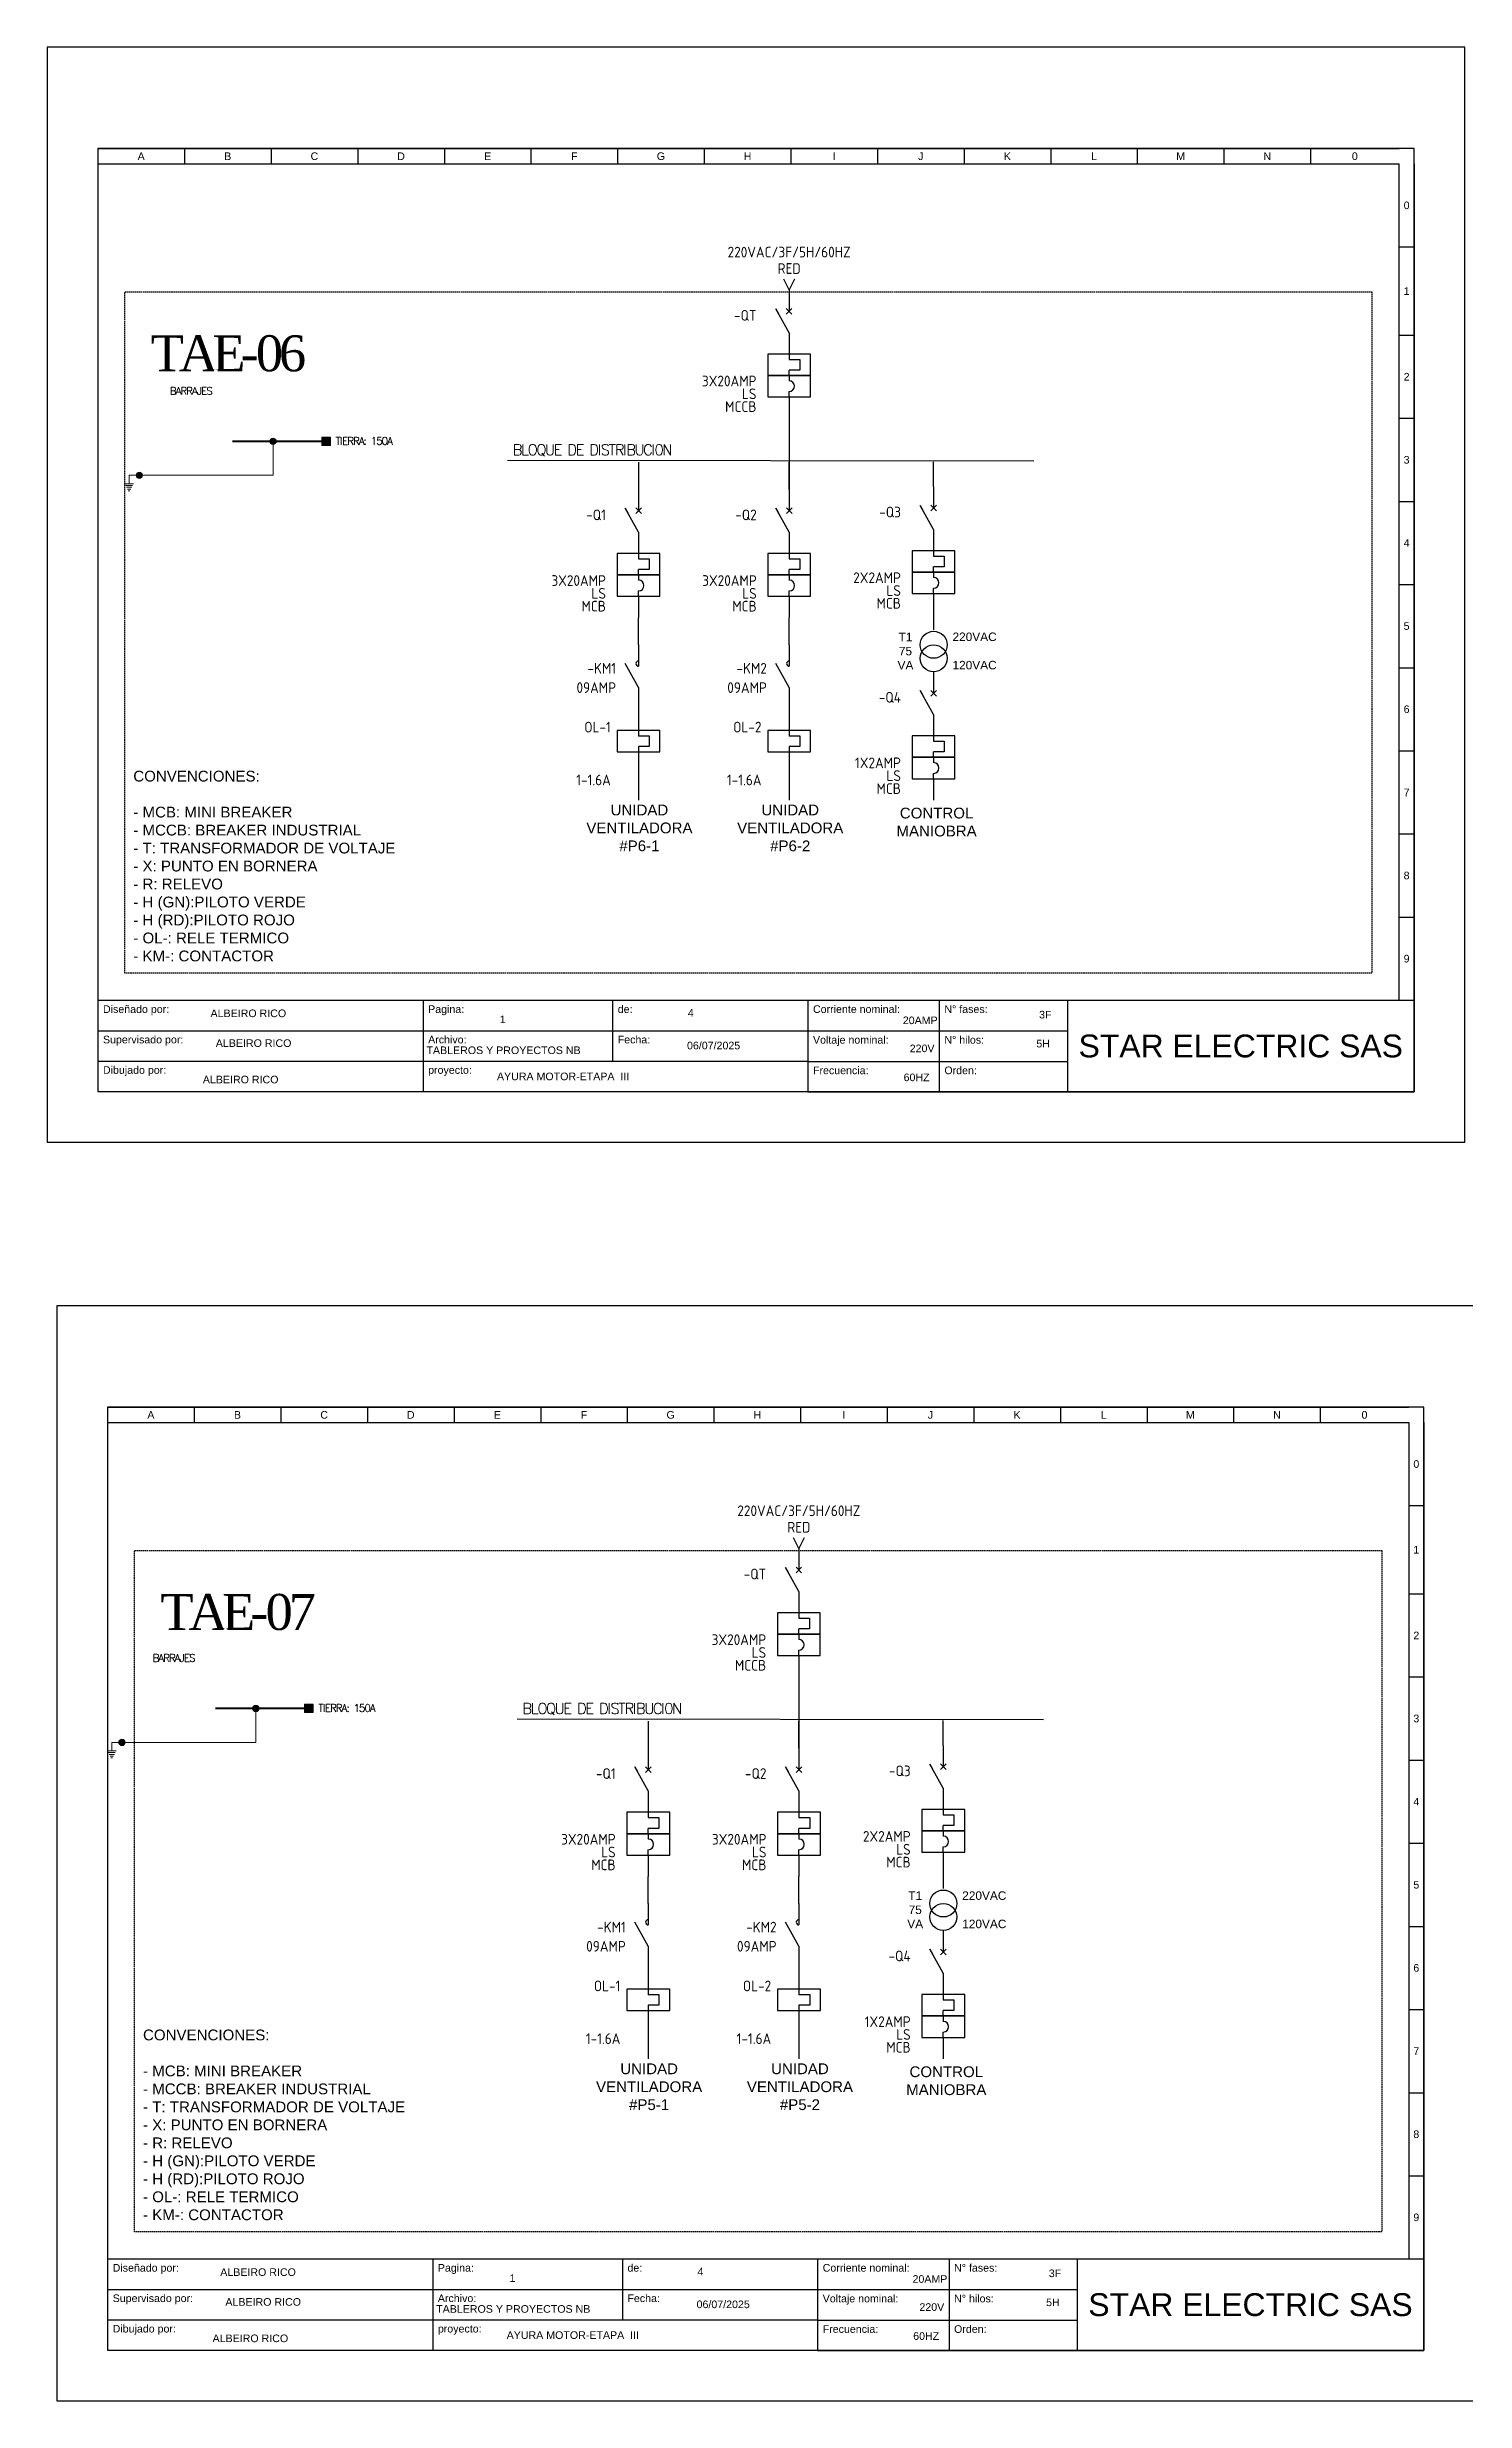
# Model space of a CAD drawing. Header units: millimetres. Extents: x 691 to 18605, y 670 to 10026.
# Drawn here: x 720 to 1771, y 3503 to 5248 of the extents above; entities that cross this region are included whole.
import ezdxf
from ezdxf.enums import TextEntityAlignment as Align

# ---------------------------------------------------------------- set-up
doc = ezdxf.new("R2010")
doc.units = ezdxf.units.MM
doc.linetypes.add('DASHEDX2', pattern=[1.5, 1, -0.5])
for name, color, linetype in [('CO_BARRAJE', 255, 'Continuous'), ('CO_DIAGRAMA_UNIFILAR', 3, 'Continuous'), ('CO_TEXTO', 7, 'Continuous'), ('CO_TEXTO_1', 7, 'Continuous'), ('DESC', 150, 'Continuous'), ('SYMS', 7, 'Continuous'), ('TAGS', 150, 'Continuous'), ('XREFCHILD', 134, 'Continuous'), ('YEL_14_THHN', 2, 'Continuous')]:
    doc.layers.add(name, color=color, linetype=linetype)
doc.styles.add('ROMANS', font='romans')
doc.styles.get("Standard").update_dxf_attribs({"font": 'arial.ttf'})
doc.styles.add('WD_IEC', font='ISOCP2.shx', dxfattribs={"width": 0.9, "height": 4})
doc.linetypes.add('TI_TIERRA', pattern='A,0.5,-0.2,["T",Standard,S=0.1,R=0,X=-0.1,Y=-0.05],-0.25', length=0.95)

# ---------------------------------------------------------------- blocks, each defined once
blk = doc.blocks.new('VCB11Q9')
for p, q in [((0, 7.5), (0, 2.5)), ((0, -2.5), (-3.12, 3.12)), ((-3.12, 3.12), (-2.52, 2.03)), ((-0.66, 1.84), (0.66, 3.16)), ((-0.66, 3.16), (0.66, 1.84)), ((0, -2.5), (0, -7.5)), ((0, -7.5), (0, -8.75)), ((0, -8.75), (2.5, -8.75)), ((2.5, -8.75), (2.5, -11.25)), ((0, -12.5), (0, -11.25)), ((2.5, -11.25), (0, -11.25)), ((0, -12.5), (0, -13.75)), ((0, -17.5), (0, -16.25)), ((0, -17.5), (0, -22.5))]:
    blk.add_line(p, q)
for points in [[(-5, -7.5), (-5, -12.5), (5, -12.5), (5, -7.5)], [(-5, -12.5), (-5, -17.5), (5, -17.5), (5, -12.5)]]:
    blk.add_lwpolyline(points, close=True)
blk.add_arc((0, -15), 1.25, 270, 90)
at = {"style": 'WD_IEC'}
for tag, p in [('INST', (-7.62, 6.3)), ('LOC', (-7.62, 3.3)), ('TAG1', (-7.62, 0.3)), ('RATING1', (-7.62, -2.7)), ('DESC2', (-7.62, -18.05)), ('DESC1', (-7.62, -15.05)), ('DESC3', (-7.62, -21.05))]:
    blk.add_attdef(tag, text='', height=2.5, dxfattribs=at).set_placement(p, align=Align.RIGHT)
blk.add_attdef('TERM01', text='', height=2, rotation=90, dxfattribs=at).set_placement((-1, 7.5), align=Align.RIGHT)
at = {"style": 'WD_IEC', "flags": 1}
for tag, p, height in [('X2TERM01', (0, 7.5), 0.32), ('X4LINK', (-2.15, 0), 0.32), ('X1LINK', (0.02, 0), 0.32), ('CONTACT', (-5.15, -7.55), 1), ('COMMON', (-3.9, -8.8), 1), ('ASSYCODE', (0.69, -18.77), 1), ('FAMILY', (0.69, -20.27), 1), ('CATDESC', (0.69, -21.77), 1), ('X8TERM02', (0, -22.5), 0.32)]:
    blk.add_attdef(tag, p, '', height=height, dxfattribs=at)
at = {"style": 'WD_IEC', "flags": 9}
for tag, p in [('MFG', (7.81, 5.44)), ('CAT', (7.81, 2.94))]:
    blk.add_attdef(tag, text='', height=1.5, dxfattribs=at).set_placement(p, align=Align.RIGHT)
at = {"lineweight": 15, "style": 'WD_IEC'}
blk.add_attdef('XREF', text='', height=2.5, dxfattribs=at).set_placement((-7.62, -12.05), align=Align.RIGHT)
at = {"style": 'WD_IEC'}
blk.add_attdef('TERM02', (-1, -22.5), '', height=2, rotation=90, dxfattribs=at)
blk = doc.blocks.new('HA1X2Y')
blk.add_lwpolyline([(1.25, 2.5), (0, 0), (-1.25, 2.5)])
at = {"style": 'WD_IEC', "flags": 8}
for tag, p in [('DESC2', (0, 3.75)), ('DESC1', (0, 7.6))]:
    blk.add_attdef(tag, text='', height=2.5, dxfattribs=at).set_placement(p, align=Align.CENTER)
at = {"style": 'WD_IEC', "flags": 1}
blk.add_attdef('X8TERM01', (0, 0), '', height=0.32, dxfattribs=at)
blk = doc.blocks.new('VMS21P')
for p, q in [((0, 7.5), (0, 2.5)), ((0, -2.5), (-3.12, 3.12)), ((0, -2.5), (0, -7.5))]:
    blk.add_line(p, q)
blk.add_arc((0, 3.12), 0.625, 90, 270)
at = {"style": 'WD_IEC'}
for tag, p in [('INST', (-5.25, 6.75)), ('LOC', (-5.25, 3.75)), ('TAG2', (-5.25, 0.75)), ('DESC1', (-5.25, -6.75)), ('XREF', (-5.25, -3.75)), ('DESC3', (-5.25, -12.75)), ('DESC2', (-5.25, -9.75))]:
    blk.add_attdef(tag, text='', height=2.5, dxfattribs=at).set_placement(p, align=Align.RIGHT)
blk.add_attdef('TERM01', text='', height=2, rotation=90, dxfattribs=at).set_placement((-1, 7.5), align=Align.RIGHT)
at = {"style": 'WD_IEC', "flags": 1}
for tag, p, height in [('X2TERM01', (0, 7.5), 0.32), ('X4LINK', (-2.91, 0), 0.32), ('X1LINK', (-0.5, 0), 0.32), ('CONTACT', (4, -3.5), 1), ('FAMILY', (4, -5), 1), ('X8TERM02', (0, -7.5), 0.32)]:
    blk.add_attdef(tag, p, '', height=height, dxfattribs=at)
at = {"style": 'WD_IEC'}
blk.add_attdef('TERM02', (-1, -7.5), '', height=2, rotation=90, dxfattribs=at)
blk = doc.blocks.new('VOL1')
for p, q in [((0, 7.5), (0, 1.25)), ((-5, 2.5), (-5, -2.5)), ((5, 2.5), (-5, 2.5)), ((0, 1.25), (2.5, 1.25)), ((2.5, 1.25), (2.5, -1.25)), ((5, -2.5), (5, 2.5)), ((-5, -2.5), (5, -2.5)), ((0, -1.25), (0, -7.5)), ((2.5, -1.25), (0, -1.25))]:
    blk.add_line(p, q)
at = {"style": 'WD_IEC'}
for tag, p in [('INST', (-6.5, 9)), ('LOC', (-6.5, 5.5)), ('RATING1', (-6.5, -2.5)), ('TAG1', (-6.5, 2)), ('XREF', (-6.5, -6.5)), ('DESC1', (-6.5, -10.35)), ('DESC3', (-6.5, -17.35)), ('DESC2', (-6.5, -13.85))]:
    blk.add_attdef(tag, text='', height=2.5, dxfattribs=at).set_placement(p, align=Align.RIGHT)
blk.add_attdef('TERM01', text='', height=2, rotation=90, dxfattribs=at).set_placement((-1, 7.5), align=Align.RIGHT)
at = {"style": 'WD_IEC', "flags": 1}
for tag, p, height in [('X2TERM01', (0, 7.5), 0.32), ('MFG', (2.75, 6.5), 1.5), ('X4LINK', (-5, 0), 0.32), ('CAT', (2.75, 4), 1.5), ('X1LINK', (5, 0), 0.32), ('ASSYCODE', (1, -4), 1), ('FAMILY', (1, -5.5), 1), ('X8TERM02', (0, -7.5), 0.32), ('CATDESC', (1, -7), 1)]:
    blk.add_attdef(tag, p, '', height=height, dxfattribs=at)
at = {"style": 'WD_IEC'}
blk.add_attdef('TERM02', (-1, -7.5), '', height=2, rotation=90, dxfattribs=at)
blk = doc.blocks.new('*T3')
at = {"color": 0, "linetype": 'ByBlock', "lineweight": -2}
for p, q in [((0, 0), (139.92, 0)), ((0, 0), (0, -18)), ((64.08, 0), (64.08, -18)), ((101.44, 0), (101.44, -12)), ((139.92, 0), (139.92, -18)), ((0, -6), (139.92, -6)), ((0, -12), (139.92, -12)), ((0, -18), (139.92, -18))]:
    blk.add_line(p, q, dxfattribs=at)
at = {"color": 0, "char_height": 1.5, "attachment_point": 1}
for s, insert, width in [('{\\fArial|b0|i0|c162|p34;Diseñado por:}', (1, -1), 62.0824), ('{\\fArial|b0|i0|c162|p34;Pagina:}', (65.08, -1), 35.3574), ('{\\fArial|b0|i0|c162|p34;de}:', (102.44, -1), 36.4813), ('{\\fArial|b0|i0|c162|p34;Supervisado por:}', (1, -7), 62.0824), ('{\\fArial|b0|i0|c162|p34;Archivo:}', (65.08, -7), 35.3574), ('Fecha:', (102.44, -7), 36.4813), ('Dibujado por:', (1, -13), 62.0824), ('{\\fArial|b0|i0|c162|p34;proyecto:}', (65.08, -13), 73.8387)]:
    blk.add_mtext(s, dxfattribs=dict(at, insert=insert, width=width))
blk = doc.blocks.new('*T4')
at = {"color": 0, "linetype": 'ByBlock', "lineweight": -2}
for p, q in [((0, 0), (119.48, 0)), ((0, 0), (0, -18.07)), ((25.89, 0), (25.89, -18.07)), ((51.13, 0), (51.13, -18.07)), ((119.48, 0), (119.48, -18.07)), ((0, -6.05), (51.13, -6.05)), ((0, -12.07), (51.13, -12.07)), ((0, -18.07), (119.48, -18.07))]:
    blk.add_line(p, q, dxfattribs=at)
at = {"color": 0}
for s, insert, char_height, width, attachment_point in [('Corriente nominal:', (1, -1), 1.5, 23.894, 1), ('{\\fArial|b0|i0|c162|p34;N° fases:}', (26.89, -1), 1.5, 23.2313, 1), ('Voltaje nominal:', (1, -7.05), 1.5, 23.894, 1), ('{\\fArial|b0|i0|c162|p34;N° hilos:}', (26.89, -7.05), 1.5, 23.2313, 1), ('{\\fArial|b0|i0|c162|p34;STAR ELECTRIC SAS}', (85.3, -9.04), 4.5, 66.3536, 5), ('Frecuencia:', (1, -13.07), 1.5, 23.894, 1), ('{\\fArial|b0|i0|c162|p34;Orden}:', (26.89, -13.07), 1.5, 23.2313, 1)]:
    blk.add_mtext(s, dxfattribs=dict(at, insert=insert, char_height=char_height, width=width, attachment_point=attachment_point))
blk = doc.blocks.new('CAJETIN')
for p, q in [((0, 185.97), (-259.4, 185.97)), ((-259.4, 185.97), (-259.4, 0.07)), ((-259.4, 185.97), (-2.99, 185.97)), ((-259.4, 185.97), (-259.4, 182.97)), ((-242.33, 185.97), (-242.33, 182.97)), ((-225.26, 185.97), (-225.26, 182.97)), ((-208.19, 185.97), (-208.19, 182.97)), ((-191.12, 185.97), (-191.12, 182.97)), ((-174.05, 185.97), (-174.05, 182.97)), ((-156.98, 185.97), (-156.98, 182.97)), ((-139.91, 185.97), (-139.91, 182.97)), ((-122.84, 185.97), (-122.84, 182.97)), ((-105.77, 185.97), (-105.77, 182.97)), ((-88.7, 185.97), (-88.7, 182.97)), ((-71.64, 185.97), (-71.64, 182.97)), ((-54.57, 185.97), (-54.57, 182.97)), ((-37.5, 185.97), (-37.5, 182.97)), ((-20.43, 185.97), (-20.43, 182.97)), ((0, 0.07), (0, 185.97)), ((-259.4, 182.97), (-2.99, 182.97)), ((-3, 182.97), (-3, 18.07)), ((0, 182.97), (0, 18.07)), ((-3, 166.58), (0, 166.58)), ((-3, 149.19), (0, 149.19)), ((-3, 132.8), (0, 132.8)), ((-3, 116.41), (0, 116.41)), ((-3, 100.02), (0, 100.02)), ((-3, 83.63), (0, 83.63)), ((-3, 67.24), (0, 67.24)), ((-3, 50.85), (0, 50.85)), ((-3, 34.46), (0, 34.46)), ((-3, 18.07), (0, 18.07)), ((-259.4, 0.07), (0, 0.07))]:
    blk.add_line(p, q)
blk.add_lwpolyline([(-269.4, -9.93), (10, -9.93), (10, 205.97), (-269.4, 205.97)], close=True)
for name, p in [('*T3', (-259.4, 18.07)), ('*T4', (-119.48, 18.07))]:
    blk.add_blockref(name, p)
blk.add_text('0', height=1.5).set_placement((-2.08, 174.04))
at = {"char_height": 1.5, "attachment_point": 5}
for s, insert, width in [('A', (-250.87, 184.47), 17.0695), ('B', (-233.8, 184.47), 17.0695), ('C', (-216.73, 184.47), 17.0695), ('D', (-199.66, 184.47), 17.0695), ('E', (-182.59, 184.47), 17.0695), ('F', (-165.52, 184.47), 17.0695), ('G', (-148.45, 184.47), 17.0695), ('H', (-131.38, 184.47), 17.0695), ('I', (-114.31, 184.47), 17.0695), ('J', (-97.24, 184.47), 17.0695), ('K', (-80.17, 184.47), 17.0695), ('L', (-63.1, 184.47), 17.0695), ('M', (-46.03, 184.47), 17.0695), ('N', (-28.96, 184.47), 17.0695), ('0', (-11.71, 184.47), 17.4362), ('1', (-1.5, 157.89), 3), ('2', (-1.5, 141), 3), ('3', (-1.5, 124.61), 3), ('4', (-1.5, 108.22), 3), ('5', (-1.5, 91.83), 3), ('6', (-1.5, 75.44), 3), ('7', (-1.5, 59.05), 3), ('8', (-1.5, 42.66), 3), ('9', (-1.5, 26.27), 3)]:
    blk.add_mtext(s, dxfattribs=dict(at, insert=insert, width=width))
for tag, p in [('DISEÑADO_POR', (-230.86, 14.78)), ('SUPERVISADO_POR', (-229.59, 8.32)), ('DIBUJADO_POR', (-231.25, 2.42))]:
    blk.add_attdef(tag, text='', height=1.5).set_placement(p, align=Align.MIDDLE)
for tag, p in [('PAGINA', (-180.19, 13.54)), ('DE', (-143.12, 14.83)), ('A', (-97.02, 13.49)), ('F', (-73.9, 14.47)), ('ARCHIVO', (-179.45, 8.2)), ('FECHA', (-143.31, 8.38)), ('V', (-96.96, 8.58)), ('H', (-74.46, 8.76)), ('PROYECTO', (-180.75, 3.04)), ('HZ', (-98.06, 2.87)), ('OR', (-74.83, 2.5))]:
    blk.add_attdef(tag, p, '', height=1.5)

msp = doc.modelspace()

# ---------------------------------------------------------------- hatches: boundary and pattern name
at = {"lineweight": 13}
h = msp.add_hatch(color=0, dxfattribs=at)
h.dxf.hatch_style = 1
h.paths.add_polyline_path([(887.1, 4958.3, 1), (888.7, 4953.8, 1)])
h = msp.add_hatch(color=0, dxfattribs=at)
h.dxf.hatch_style = 1
h.paths.add_polyline_path([(786.4, 4930.8, 1), (791.1, 4930.8, 1)])
h = msp.add_hatch(color=0, dxfattribs=at)
h.dxf.hatch_style = 1
h.paths.add_polyline_path([(874.3, 4018.6, 1), (875.8, 4014.1, 1)])
h = msp.add_hatch(color=0, dxfattribs=at)
h.dxf.hatch_style = 1
h.paths.add_polyline_path([(773.6, 3991.1, 1), (778.3, 3991.1, 1)])
at = {"layer": 'CO_BARRAJE', "lineweight": 13, "ltscale": 0.01}
for points in [[(930.4, 4959.2), (924.1, 4959.2), (924.1, 4952.8), (930.4, 4952.8)], [(917.6, 4019.5), (911.3, 4019.5), (911.3, 4013.2), (917.6, 4013.2)]]:
    msp.add_hatch(color=0, dxfattribs=at).paths.add_polyline_path(points)

# ---------------------------------------------------------------- linework, layer by layer
at = {"color": 0}
for p, q in [((758, 4541.5), (778, 4541.5)), ((765.2, 3608), (785.2, 3608))]:
    msp.add_line(p, q, dxfattribs=at)
at = {"color": 0, "linetype": 'DASHEDX2'}
for points in [[(778, 5067), (1702.6, 5067), (1702.6, 4561.5), (778, 4561.5)], [(785.2, 4133.5), (1709.8, 4133.5), (1709.8, 3628), (785.2, 3628)]]:
    msp.add_lwpolyline(points, close=True, dxfattribs=at)
at = {"color": 0}
for centre in [(1377.6, 4805.1), (1377.6, 4795.1), (1384.8, 3871.6), (1384.8, 3861.6)]:
    msp.add_circle(centre, 10, dxfattribs=at)
at = {"layer": 'CO_BARRAJE', "color": 0, "lineweight": 13, "ltscale": 0.01}
for points in [[(924.1, 4959.2), (924.1, 4952.8), (930.4, 4952.8), (930.4, 4959.2)], [(911.3, 4019.5), (911.3, 4013.2), (917.6, 4013.2), (917.6, 4019.5)]]:
    msp.add_lwpolyline(points, close=True, dxfattribs=at)
at = {"layer": 'CO_BARRAJE', "color": 0, "lineweight": 13, "ltscale": 0.01, "const_width": 1.58}
for points in [[(857.8, 4956), (924.1, 4956)], [(845, 4016.3), (911.3, 4016.3)]]:
    msp.add_lwpolyline(points, dxfattribs=at)
at = {"layer": 'CO_DIAGRAMA_UNIFILAR', "color": 0, "linetype": 'TI_TIERRA', "lineweight": 13}
for p, q in [((887.9, 4956), (887.9, 4930.8)), ((887.9, 4930.8), (788.8, 4930.8)), ((875.1, 4016.3), (875.1, 3991.1)), ((875.1, 3991.1), (775.9, 3991.1))]:
    msp.add_line(p, q, dxfattribs=at)
at = {"layer": 'CO_DIAGRAMA_UNIFILAR', "color": 0, "linetype": 'TI_TIERRA', "lineweight": 13, "ltscale": 0.0001}
for p, q in [((778, 4924.4), (784.4, 4924.4)), ((778, 4924.4), (784.4, 4924.4)), ((778.7, 4923.2), (783.7, 4923.2)), ((778.7, 4923.2), (783.7, 4923.2)), ((781.2, 4930.8), (781.2, 4924.4)), ((781.2, 4930.8), (781.2, 4924.4)), ((788.8, 4930.8), (781.2, 4930.8)), ((779.3, 4921.9), (783.1, 4921.9)), ((779.3, 4921.9), (783.1, 4921.9)), ((779.9, 4920.6), (782.5, 4920.6)), ((779.9, 4920.6), (782.5, 4920.6)), ((780.6, 4919.4), (781.8, 4919.4)), ((765.2, 3984.7), (771.5, 3984.7)), ((765.2, 3984.7), (771.5, 3984.7)), ((765.8, 3983.5), (770.9, 3983.5)), ((765.8, 3983.5), (770.9, 3983.5)), ((766.5, 3982.2), (770.3, 3982.2)), ((766.5, 3982.2), (770.3, 3982.2)), ((767.1, 3980.9), (769.6, 3980.9)), ((767.1, 3980.9), (769.6, 3980.9)), ((768.4, 3991.1), (768.4, 3984.7)), ((768.4, 3991.1), (768.4, 3984.7)), ((775.9, 3991.1), (768.4, 3991.1)), ((767.7, 3979.7), (769, 3979.7))]:
    msp.add_line(p, q, dxfattribs=at)
at = {"layer": 'CO_DIAGRAMA_UNIFILAR', "color": 0, "lineweight": 13}
for centre in [(887.9, 4956), (887.9, 4956), (788.8, 4930.8), (875.1, 4016.3), (875.1, 4016.3), (775.9, 3991.1)]:
    msp.add_circle(centre, 2.39, dxfattribs=at)
at = {"layer": 'YEL_14_THHN', "color": 0}
for p, q in [((1270.5, 4973.2), (1270.6, 4920.3)), ((1451.9, 4941.4), (1061.8, 4941.9)), ((1158.9, 4940.5), (1158.9, 4920.3)), ((1270.6, 4920.3), (1270.6, 4940.5)), ((1377.6, 4922.4), (1377.6, 4940.7)), ((1158.9, 4805.1), (1158.9, 4825.2)), ((1270.6, 4805.1), (1270.6, 4825.2)), ((1377.6, 4827.3), (1377.6, 4816.2)), ((1377.6, 4785.1), (1377.6, 4769.2)), ((1158.9, 4757.5), (1158.9, 4737.4)), ((1270.6, 4757.5), (1270.6, 4737.4)), ((1158.9, 4710), (1158.9, 4689.8)), ((1270.6, 4710), (1270.6, 4689.8)), ((1277.7, 4039.7), (1277.8, 3986.8)), ((1459.1, 4007.9), (1069, 4008.4)), ((1166.1, 4006.9), (1166.1, 3986.8)), ((1277.8, 3986.8), (1277.8, 4006.9)), ((1384.8, 3988.9), (1384.8, 4007.2)), ((1384.8, 3893.7), (1384.8, 3882.6)), ((1166.1, 3871.6), (1166.1, 3891.7)), ((1277.8, 3871.6), (1277.8, 3891.7)), ((1384.8, 3851.6), (1384.8, 3835.7)), ((1166.1, 3824), (1166.1, 3803.9)), ((1277.8, 3824), (1277.8, 3803.9)), ((1166.1, 3776.4), (1166.1, 3756.3)), ((1277.8, 3776.4), (1277.8, 3756.3))]:
    msp.add_line(p, q, dxfattribs=at)

# ---------------------------------------------------------------- block references
at = {"color": 0}
ref = msp.add_blockref('CAJETIN', (1733.9, 4473.5), dxfattribs=dict(at, xscale=3.761929394681115, yscale=3.761929394681115, zscale=3.761929394681115))
ref.add_attrib('5H', '5H', (1453.8, 4506.5), dxfattribs={"height": 5.64})
ref.add_attrib('3F', '3F', (1455.8, 4528), dxfattribs={"height": 5.64})
ref.add_attrib('HZ', '60HZ', dxfattribs={"height": 5.64}).set_placement((1365, 4484.3), align=Align.MIDDLE)
ref.add_attrib('V', '220V', dxfattribs={"height": 5.64}).set_placement((1369.1, 4505.8), align=Align.MIDDLE)
ref.add_attrib('A', '20AMP', dxfattribs={"height": 5.64}).set_placement((1367.7, 4526.6), align=Align.MIDDLE)
ref.add_attrib('PROYECTO', 'AYURA MOTOR-ETAPA  III', dxfattribs={"height": 5.643}).set_placement((1053.9, 4485), align=Align.MIDDLE_LEFT)
ref.add_attrib('ARCHIVO', 'TABLEROS Y PROYECTOS NB', dxfattribs={"height": 5.643}).set_placement((1058.8, 4504.4), align=Align.MIDDLE)
ref.add_attrib('DE', '4', (1195.4, 4529.3), dxfattribs={"height": 5.64})
ref.add_attrib('PAGINA', '1', (1056, 4524.5), dxfattribs={"height": 5.64})
ref.add_attrib('FECHA', '06/07/2025', (1194.8, 4505.1), dxfattribs={"height": 5.64})
ref.add_attrib('DIBUJADO_POR', 'ALBEIRO RICO', dxfattribs={"height": 5.643}).set_placement((863.9, 4482.7), align=Align.MIDDLE)
ref.add_attrib('SUPERVISADO_POR', 'ALBEIRO RICO', dxfattribs={"height": 5.643}).set_placement((873.5, 4509.7), align=Align.MIDDLE)
ref.add_attrib('DISEÑADO_POR', 'ALBEIRO RICO', dxfattribs={"height": 5.643}).set_placement((869.6, 4531.8), align=Align.MIDDLE)
ref = msp.add_blockref('CAJETIN', (1741.1, 3540), dxfattribs=dict(at, xscale=3.761929394681115, yscale=3.761929394681115, zscale=3.761929394681115))
ref.add_attrib('5H', '5H', (1461, 3573), dxfattribs={"height": 5.64})
ref.add_attrib('3F', '3F', (1463, 3594.5), dxfattribs={"height": 5.64})
ref.add_attrib('HZ', '60HZ', dxfattribs={"height": 5.64}).set_placement((1372.1, 3550.8), align=Align.MIDDLE)
ref.add_attrib('V', '220V', dxfattribs={"height": 5.64}).set_placement((1376.3, 3572.3), align=Align.MIDDLE)
ref.add_attrib('A', '20AMP', dxfattribs={"height": 5.64}).set_placement((1374.9, 3593.1), align=Align.MIDDLE)
ref.add_attrib('PROYECTO', 'AYURA MOTOR-ETAPA  III', dxfattribs={"height": 5.643}).set_placement((1061.1, 3551.5), align=Align.MIDDLE_LEFT)
ref.add_attrib('ARCHIVO', 'TABLEROS Y PROYECTOS NB', dxfattribs={"height": 5.643}).set_placement((1066, 3570.9), align=Align.MIDDLE)
ref.add_attrib('DE', '4', (1202.6, 3595.8), dxfattribs={"height": 5.64})
ref.add_attrib('PAGINA', '1', (1063.2, 3590.9), dxfattribs={"height": 5.64})
ref.add_attrib('FECHA', '06/07/2025', (1201.9, 3571.5), dxfattribs={"height": 5.64})
ref.add_attrib('DIBUJADO_POR', 'ALBEIRO RICO', dxfattribs={"height": 5.643}).set_placement((871.1, 3549.1), align=Align.MIDDLE)
ref.add_attrib('SUPERVISADO_POR', 'ALBEIRO RICO', dxfattribs={"height": 5.643}).set_placement((880.6, 3576.1), align=Align.MIDDLE)
ref.add_attrib('DISEÑADO_POR', 'ALBEIRO RICO', dxfattribs={"height": 5.643}).set_placement((876.8, 3598.2), align=Align.MIDDLE)
at = {"layer": 'SYMS', "color": 0}
ref = msp.add_blockref('HA1X2Y', (1270.5, 5068.3), dxfattribs=dict(at, xscale=3.170878376089944, yscale=3.170878376089944, zscale=3.170878376089944))
ref.add_attrib('DESC2', 'RED', dxfattribs={"layer": 'DESC', "height": 7.93, "style": 'WD_IEC', "flags": 8}).set_placement((1270.5, 5080.2), align=Align.CENTER)
ref.add_attrib('DESC1', '220VAC/3F/5H/60HZ', dxfattribs={"layer": 'DESC', "height": 7.927, "style": 'WD_IEC', "flags": 8}).set_placement((1270.5, 5092.4), align=Align.CENTER)
ref = msp.add_blockref('VCB11Q9', (1270.5, 5044.5), dxfattribs=dict(at, xscale=3.170878376089944, yscale=3.170878376089944, zscale=3.170878376089944))
ref.add_attrib('TAG1', '-QT', dxfattribs={"layer": 'TAGS', "height": 7.93, "style": 'WD_IEC'}).set_placement((1246.3, 5045.5), align=Align.RIGHT)
ref.add_attrib('DESC1', '3X20AMP', dxfattribs={"layer": 'DESC', "height": 7.93, "style": 'WD_IEC'}).set_placement((1246.3, 4996.8), align=Align.RIGHT)
ref.add_attrib('DESC2', 'LS', dxfattribs={"layer": 'DESC', "height": 7.93, "style": 'WD_IEC'}).set_placement((1246.3, 4987.3), align=Align.RIGHT)
ref.add_attrib('DESC3', 'MCCB', dxfattribs={"layer": 'DESC', "height": 7.93, "style": 'WD_IEC'}).set_placement((1246.3, 4977.8), align=Align.RIGHT)
ref = msp.add_blockref('VCB11Q9', (1158.9, 4896.6), dxfattribs=dict(at, xscale=3.170878376089944, yscale=3.170878376089944, zscale=3.170878376089944))
ref.add_attrib('TAG1', '-Q1', dxfattribs={"layer": 'TAGS', "height": 7.93, "style": 'WD_IEC'}).set_placement((1134.7, 4897.5), align=Align.RIGHT)
ref.add_attrib('DESC1', '3X20AMP', dxfattribs={"layer": 'DESC', "height": 7.93, "style": 'WD_IEC'}).set_placement((1134.7, 4848.8), align=Align.RIGHT)
ref.add_attrib('DESC2', 'LS', dxfattribs={"layer": 'DESC', "height": 7.93, "style": 'WD_IEC'}).set_placement((1134.7, 4839.3), align=Align.RIGHT)
ref.add_attrib('DESC3', 'MCB', dxfattribs={"layer": 'DESC', "height": 7.93, "style": 'WD_IEC'}).set_placement((1134.7, 4829.8), align=Align.RIGHT)
ref = msp.add_blockref('VCB11Q9', (1270.6, 4896.6), dxfattribs=dict(at, xscale=3.170878376089944, yscale=3.170878376089944, zscale=3.170878376089944))
ref.add_attrib('TAG1', '-Q2', dxfattribs={"layer": 'TAGS', "height": 7.93, "style": 'WD_IEC'}).set_placement((1246.5, 4897.5), align=Align.RIGHT)
ref.add_attrib('DESC1', '3X20AMP', dxfattribs={"layer": 'DESC', "height": 7.93, "style": 'WD_IEC'}).set_placement((1246.5, 4848.8), align=Align.RIGHT)
ref.add_attrib('DESC2', 'LS', dxfattribs={"layer": 'DESC', "height": 7.93, "style": 'WD_IEC'}).set_placement((1246.5, 4839.3), align=Align.RIGHT)
ref.add_attrib('DESC3', 'MCB', dxfattribs={"layer": 'DESC', "height": 7.93, "style": 'WD_IEC'}).set_placement((1246.5, 4829.8), align=Align.RIGHT)
ref = msp.add_blockref('VCB11Q9', (1377.6, 4898.6), dxfattribs=dict(at, xscale=3.170878376089944, yscale=3.170878376089944, zscale=3.170878376089944))
ref.add_attrib('TAG1', '-Q3', dxfattribs={"layer": 'TAGS', "height": 7.93, "style": 'WD_IEC'}).set_placement((1353.4, 4899.6), align=Align.RIGHT)
ref.add_attrib('DESC1', '2X2AMP', dxfattribs={"layer": 'DESC', "height": 7.93, "style": 'WD_IEC'}).set_placement((1353.4, 4850.9), align=Align.RIGHT)
ref.add_attrib('DESC2', 'LS', dxfattribs={"layer": 'DESC', "height": 7.93, "style": 'WD_IEC'}).set_placement((1353.4, 4841.4), align=Align.RIGHT)
ref.add_attrib('DESC3', 'MCB', dxfattribs={"layer": 'DESC', "height": 7.93, "style": 'WD_IEC'}).set_placement((1353.4, 4831.9), align=Align.RIGHT)
ref = msp.add_blockref('VMS21P', (1158.9, 4781.3), dxfattribs=dict(at, xscale=3.170878376089944, yscale=3.170878376089944, zscale=3.170878376089944))
ref.add_attrib('XREF', '09AMP', dxfattribs={"layer": 'XREFCHILD', "height": 7.93, "style": 'WD_IEC'}).set_placement((1142.2, 4769.4), align=Align.RIGHT)
ref.add_attrib('TAG2', '-KM1', dxfattribs={"layer": 'TAGS', "height": 7.93, "style": 'WD_IEC'}).set_placement((1142.2, 4783.7), align=Align.RIGHT)
ref = msp.add_blockref('VMS21P', (1270.6, 4781.3), dxfattribs=dict(at, xscale=3.170878376089944, yscale=3.170878376089944, zscale=3.170878376089944))
ref.add_attrib('XREF', '09AMP', dxfattribs={"layer": 'XREFCHILD', "height": 7.93, "style": 'WD_IEC'}).set_placement((1254, 4769.4), align=Align.RIGHT)
ref.add_attrib('TAG2', '-KM2', dxfattribs={"layer": 'TAGS', "height": 7.93, "style": 'WD_IEC'}).set_placement((1254, 4783.7), align=Align.RIGHT)
ref = msp.add_blockref('VCB11Q9', (1377.6, 4761.3), dxfattribs=dict(at, xscale=3.170878376089944, yscale=3.170878376089944, zscale=3.170878376089944))
ref.add_attrib('TAG1', '-Q4', dxfattribs={"layer": 'TAGS', "height": 7.93, "style": 'WD_IEC'}).set_placement((1353.4, 4762.2), align=Align.RIGHT)
ref.add_attrib('DESC1', '1X2AMP', dxfattribs={"layer": 'DESC', "height": 7.93, "style": 'WD_IEC'}).set_placement((1353.4, 4713.6), align=Align.RIGHT)
ref.add_attrib('DESC2', 'LS', dxfattribs={"layer": 'DESC', "height": 7.93, "style": 'WD_IEC'}).set_placement((1353.4, 4704.1), align=Align.RIGHT)
ref.add_attrib('DESC3', 'MCB', dxfattribs={"layer": 'DESC', "height": 7.93, "style": 'WD_IEC'}).set_placement((1353.4, 4694.5), align=Align.RIGHT)
ref = msp.add_blockref('VOL1', (1158.9, 4733.7), dxfattribs=dict(at, xscale=3.170878376089944, yscale=3.170878376089944, zscale=3.170878376089944))
ref.add_attrib('DESC1', '1-1.6A', dxfattribs={"layer": 'DESC', "height": 7.93, "style": 'WD_IEC'}).set_placement((1138.3, 4700.9), align=Align.RIGHT)
ref.add_attrib('TAG1', 'OL-1', dxfattribs={"layer": 'TAGS', "height": 7.93, "style": 'WD_IEC'}).set_placement((1138.3, 4740.1), align=Align.RIGHT)
ref = msp.add_blockref('VOL1', (1270.6, 4733.7), dxfattribs=dict(at, xscale=3.170878376089944, yscale=3.170878376089944, zscale=3.170878376089944))
ref.add_attrib('DESC1', '1-1.6A', dxfattribs={"layer": 'DESC', "height": 7.93, "style": 'WD_IEC'}).set_placement((1250, 4700.9), align=Align.RIGHT)
ref.add_attrib('TAG1', 'OL-2', dxfattribs={"layer": 'TAGS', "height": 7.93, "style": 'WD_IEC'}).set_placement((1250, 4740.1), align=Align.RIGHT)
ref = msp.add_blockref('HA1X2Y', (1277.7, 4134.8), dxfattribs=dict(at, xscale=3.170878376089944, yscale=3.170878376089944, zscale=3.170878376089944))
ref.add_attrib('DESC2', 'RED', dxfattribs={"layer": 'DESC', "height": 7.93, "style": 'WD_IEC', "flags": 8}).set_placement((1277.7, 4146.7), align=Align.CENTER)
ref.add_attrib('DESC1', '220VAC/3F/5H/60HZ', dxfattribs={"layer": 'DESC', "height": 7.927, "style": 'WD_IEC', "flags": 8}).set_placement((1277.7, 4158.9), align=Align.CENTER)
ref = msp.add_blockref('VCB11Q9', (1277.7, 4111), dxfattribs=dict(at, xscale=3.170878376089944, yscale=3.170878376089944, zscale=3.170878376089944))
ref.add_attrib('TAG1', '-QT', dxfattribs={"layer": 'TAGS', "height": 7.93, "style": 'WD_IEC'}).set_placement((1253.5, 4112), align=Align.RIGHT)
ref.add_attrib('DESC1', '3X20AMP', dxfattribs={"layer": 'DESC', "height": 7.93, "style": 'WD_IEC'}).set_placement((1253.5, 4063.3), align=Align.RIGHT)
ref.add_attrib('DESC2', 'LS', dxfattribs={"layer": 'DESC', "height": 7.93, "style": 'WD_IEC'}).set_placement((1253.5, 4053.8), align=Align.RIGHT)
ref.add_attrib('DESC3', 'MCCB', dxfattribs={"layer": 'DESC', "height": 7.93, "style": 'WD_IEC'}).set_placement((1253.5, 4044.3), align=Align.RIGHT)
ref = msp.add_blockref('VCB11Q9', (1166.1, 3963), dxfattribs=dict(at, xscale=3.170878376089944, yscale=3.170878376089944, zscale=3.170878376089944))
ref.add_attrib('TAG1', '-Q1', dxfattribs={"layer": 'TAGS', "height": 7.93, "style": 'WD_IEC'}).set_placement((1141.9, 3964), align=Align.RIGHT)
ref.add_attrib('DESC1', '3X20AMP', dxfattribs={"layer": 'DESC', "height": 7.93, "style": 'WD_IEC'}).set_placement((1141.9, 3915.3), align=Align.RIGHT)
ref.add_attrib('DESC2', 'LS', dxfattribs={"layer": 'DESC', "height": 7.93, "style": 'WD_IEC'}).set_placement((1141.9, 3905.8), align=Align.RIGHT)
ref.add_attrib('DESC3', 'MCB', dxfattribs={"layer": 'DESC', "height": 7.93, "style": 'WD_IEC'}).set_placement((1141.9, 3896.3), align=Align.RIGHT)
ref = msp.add_blockref('VCB11Q9', (1277.8, 3963), dxfattribs=dict(at, xscale=3.170878376089944, yscale=3.170878376089944, zscale=3.170878376089944))
ref.add_attrib('TAG1', '-Q2', dxfattribs={"layer": 'TAGS', "height": 7.93, "style": 'WD_IEC'}).set_placement((1253.7, 3964), align=Align.RIGHT)
ref.add_attrib('DESC1', '3X20AMP', dxfattribs={"layer": 'DESC', "height": 7.93, "style": 'WD_IEC'}).set_placement((1253.7, 3915.3), align=Align.RIGHT)
ref.add_attrib('DESC2', 'LS', dxfattribs={"layer": 'DESC', "height": 7.93, "style": 'WD_IEC'}).set_placement((1253.7, 3905.8), align=Align.RIGHT)
ref.add_attrib('DESC3', 'MCB', dxfattribs={"layer": 'DESC', "height": 7.93, "style": 'WD_IEC'}).set_placement((1253.7, 3896.3), align=Align.RIGHT)
ref = msp.add_blockref('VCB11Q9', (1384.8, 3965.1), dxfattribs=dict(at, xscale=3.170878376089944, yscale=3.170878376089944, zscale=3.170878376089944))
ref.add_attrib('TAG1', '-Q3', dxfattribs={"layer": 'TAGS', "height": 7.93, "style": 'WD_IEC'}).set_placement((1360.6, 3966), align=Align.RIGHT)
ref.add_attrib('DESC1', '2X2AMP', dxfattribs={"layer": 'DESC', "height": 7.93, "style": 'WD_IEC'}).set_placement((1360.6, 3917.4), align=Align.RIGHT)
ref.add_attrib('DESC2', 'LS', dxfattribs={"layer": 'DESC', "height": 7.93, "style": 'WD_IEC'}).set_placement((1360.6, 3907.8), align=Align.RIGHT)
ref.add_attrib('DESC3', 'MCB', dxfattribs={"layer": 'DESC', "height": 7.93, "style": 'WD_IEC'}).set_placement((1360.6, 3898.3), align=Align.RIGHT)
ref = msp.add_blockref('VMS21P', (1166.1, 3847.8), dxfattribs=dict(at, xscale=3.170878376089944, yscale=3.170878376089944, zscale=3.170878376089944))
ref.add_attrib('XREF', '09AMP', dxfattribs={"layer": 'XREFCHILD', "height": 7.93, "style": 'WD_IEC'}).set_placement((1149.4, 3835.9), align=Align.RIGHT)
ref.add_attrib('TAG2', '-KM1', dxfattribs={"layer": 'TAGS', "height": 7.93, "style": 'WD_IEC'}).set_placement((1149.4, 3850.1), align=Align.RIGHT)
ref = msp.add_blockref('VMS21P', (1277.8, 3847.8), dxfattribs=dict(at, xscale=3.170878376089944, yscale=3.170878376089944, zscale=3.170878376089944))
ref.add_attrib('XREF', '09AMP', dxfattribs={"layer": 'XREFCHILD', "height": 7.93, "style": 'WD_IEC'}).set_placement((1261.2, 3835.9), align=Align.RIGHT)
ref.add_attrib('TAG2', '-KM2', dxfattribs={"layer": 'TAGS', "height": 7.93, "style": 'WD_IEC'}).set_placement((1261.2, 3850.1), align=Align.RIGHT)
ref = msp.add_blockref('VCB11Q9', (1384.8, 3827.8), dxfattribs=dict(at, xscale=3.170878376089944, yscale=3.170878376089944, zscale=3.170878376089944))
ref.add_attrib('TAG1', '-Q4', dxfattribs={"layer": 'TAGS', "height": 7.93, "style": 'WD_IEC'}).set_placement((1360.6, 3828.7), align=Align.RIGHT)
ref.add_attrib('DESC1', '1X2AMP', dxfattribs={"layer": 'DESC', "height": 7.93, "style": 'WD_IEC'}).set_placement((1360.6, 3780), align=Align.RIGHT)
ref.add_attrib('DESC2', 'LS', dxfattribs={"layer": 'DESC', "height": 7.93, "style": 'WD_IEC'}).set_placement((1360.6, 3770.5), align=Align.RIGHT)
ref.add_attrib('DESC3', 'MCB', dxfattribs={"layer": 'DESC', "height": 7.93, "style": 'WD_IEC'}).set_placement((1360.6, 3761), align=Align.RIGHT)
ref = msp.add_blockref('VOL1', (1166.1, 3800.2), dxfattribs=dict(at, xscale=3.170878376089944, yscale=3.170878376089944, zscale=3.170878376089944))
ref.add_attrib('DESC1', '1-1.6A', dxfattribs={"layer": 'DESC', "height": 7.93, "style": 'WD_IEC'}).set_placement((1145.4, 3767.4), align=Align.RIGHT)
ref.add_attrib('TAG1', 'OL-1', dxfattribs={"layer": 'TAGS', "height": 7.93, "style": 'WD_IEC'}).set_placement((1145.4, 3806.5), align=Align.RIGHT)
ref = msp.add_blockref('VOL1', (1277.8, 3800.2), dxfattribs=dict(at, xscale=3.170878376089944, yscale=3.170878376089944, zscale=3.170878376089944))
ref.add_attrib('DESC1', '1-1.6A', dxfattribs={"layer": 'DESC', "height": 7.93, "style": 'WD_IEC'}).set_placement((1257.2, 3767.4), align=Align.RIGHT)
ref.add_attrib('TAG1', 'OL-2', dxfattribs={"layer": 'TAGS', "height": 7.93, "style": 'WD_IEC'}).set_placement((1257.2, 3806.5), align=Align.RIGHT)

# ---------------------------------------------------------------- texts
at = {"color": 0, "linetype": 'DASHEDX2', "char_height": 6.3, "attachment_point": 1}
for s, insert in [('\\pxqc;T1\\P75\\PVA', (1333.3, 4814.1)), ('220VAC\\P\\P120VAC', (1391.6, 4814.2)), ('\\pxqc;T1\\P75\\PVA', (1340.5, 3880.6)), ('220VAC\\P\\P120VAC', (1398.8, 3880.6))]:
    msp.add_mtext_dynamic_manual_height_columns(s, width=46.93, gutter_width=31.5, heights=[0], dxfattribs=dict(at, insert=insert))
at = {"color": 0, "char_height": 8, "width": 341.189, "attachment_point": 1}
for insert in [(784.3, 4711.7), (791.5, 3778.1)]:
    msp.add_mtext('CONVENCIONES:\\P\\P- MCB: MINI BREAKER\\P- MCCB: BREAKER INDUSTRIAL\\P- T: TRANSFORMADOR DE VOLTAJE\\P- X: PUNTO EN BORNERA\\P- R: RELEVO \\P- H (GN):PILOTO VERDE\\P- H (RD):PILOTO ROJO\\P- OL-: RELE TERMICO\\P- KM-: CONTACTOR', dxfattribs=dict(at, insert=insert))
at = {"color": 0, "char_height": 7.984, "attachment_point": 1}
for s, insert in [('\\pxqc;UNIDAD VENTILADORA #P6-1', (1125.1, 4686.6)), ('\\pxqc;UNIDAD VENTILADORA #P6-2', (1236.9, 4686.6)), ('\\pxqc;CONTROL\\PMANIOBRA', (1345.4, 4684.3)), ('\\pxqc;UNIDAD VENTILADORA #P5-1', (1132.3, 3753)), ('\\pxqc;UNIDAD VENTILADORA #P5-2', (1244.1, 3753)), ('\\pxqc;CONTROL\\PMANIOBRA', (1352.6, 3750.8))]:
    msp.add_mtext_dynamic_manual_height_columns(s, width=68.832, gutter_width=39.9, heights=[0], dxfattribs=dict(at, insert=insert))
at = {"layer": 'CO_TEXTO', "color": 0, "lineweight": 13, "char_height": 26.68, "attachment_point": 4, "rotation": 0, "style": 'ROMANS'}
for s, insert in [('\\A1;{\\fRomantic|b0|i0|c2|p2;\\T0.85;TAE-06}', (797.2, 5021.1)), ('\\A1;{\\fRomantic|b0|i0|c2|p2;\\T0.85;TAE-07}', (804.4, 4087.6))]:
    msp.add_mtext(s, dxfattribs=dict(at, insert=insert))
at = {"layer": 'CO_TEXTO_1', "color": 0, "lineweight": 13, "attachment_point": 4, "rotation": 0, "style": 'ROMANS'}
for s, insert, char_height in [('\\A1;\\pxql;{\\T0.85;BARRAJES}', (811.4, 4993.4), 5.547), ('\\A1;\\pxql;{\\T0.85;TIERRA: 150A}', (934.3, 4956.3), 5.547), ('\\A1;{\\T0.85;\\PBLOQUE DE DISTRIBUCI0N }', (1065.6, 4956), 7.991), ('\\A1;\\pxql;{\\T0.85;BARRAJES}', (798.6, 4053.7), 5.547), ('\\A1;\\pxql;{\\T0.85;TIERRA: 150A}', (921.5, 4016.6), 5.547), ('\\A1;{\\T0.85;\\PBLOQUE DE DISTRIBUCI0N }', (1072.8, 4022.5), 7.991)]:
    msp.add_mtext(s, dxfattribs=dict(at, insert=insert, char_height=char_height))

doc.saveas('drawing.dxf')
